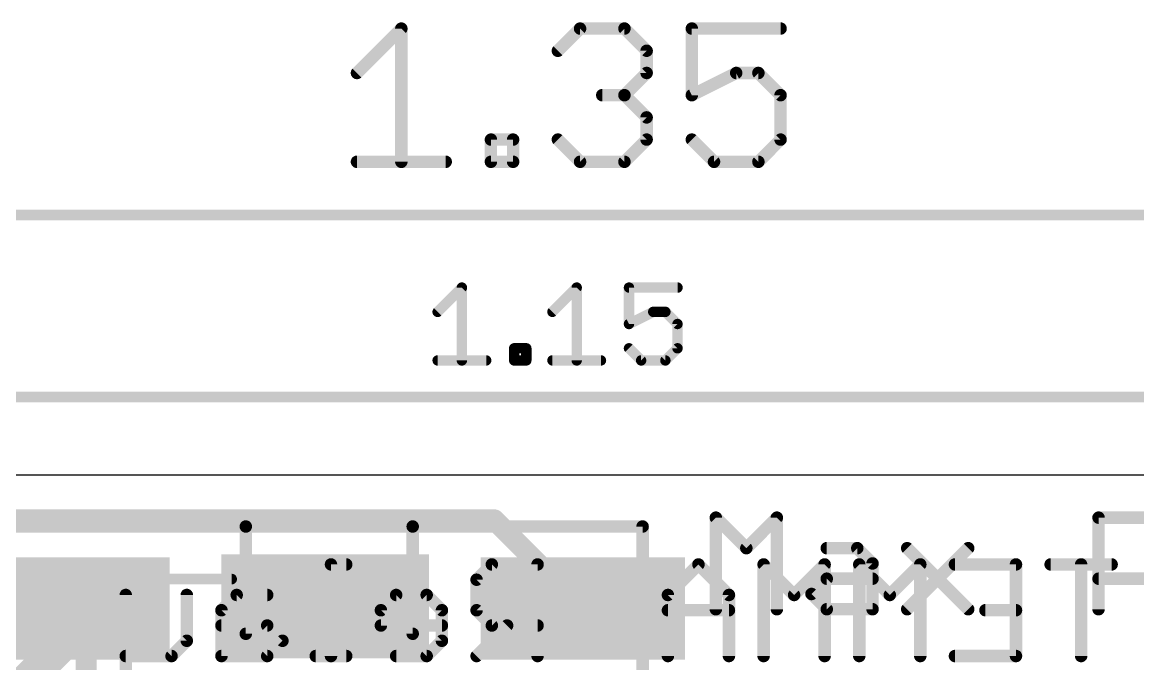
# Model space of a CAD drawing. Extents: x -4.3 to 39.5, y -6.1 to 27.1.
# Drawn here: x 10.65 to 24.28, y 19.29 to 27.12 of the extents above; entities that cross this region are included whole.
import ezdxf

# ---------------------------------------------------------------- set-up
doc = ezdxf.new("R2010")
doc.units = 0
for name, color, linetype in [('1', 12, 'CONTINUOUS'), ('16', 5, 'CONTINUOUS'), ('20', 53, 'CONTINUOUS'), ('21', 40, 'CONTINUOUS'), ('22', 6, 'CONTINUOUS'), ('47', 253, 'CONTINUOUS')]:
    doc.layers.add(name, color=color, linetype=linetype)

# ---------------------------------------------------------------- blocks, each defined once
blk = doc.blocks.new('RECT')
blk.add_solid([(-0.5, -0.5), (0.5, -0.5), (-0.5, 0.5), (0.5, 0.5)])

msp = doc.modelspace()

# ---------------------------------------------------------------- linework, layer by layer
at = {"layer": '1'}
for points, const_width in [([(16.4188, 21.0442), (9.5602, 21.0442)], 0.254), ([(17.501, 19.962), (16.4188, 21.0442)], 0.254), ([(11.201, 19.962), (11.201, 19.583)], 0.4064), ([(11.201, 19.583), (10.16, 18.542)], 0.4064)]:
    msp.add_lwpolyline(points, dxfattribs=dict(at, const_width=const_width))
for points, const_width in [([(16.4637, 21.0891, 1), (16.3739, 20.9993)], 0.127), ([(16.4188, 20.9807, 1), (16.4188, 21.1077)], 0.127), ([(11.3026, 19.962, 1), (11.0994, 19.962)], 0.2032), ([(17.4561, 19.9171, 1), (17.5459, 20.0069)], 0.127), ([(11.2728, 19.5112, 1), (11.1292, 19.6548)], 0.2032), ([(11.0994, 19.583, 1), (11.3026, 19.583)], 0.2032)]:
    msp.add_lwpolyline(points, format="xyb", dxfattribs=dict(at, const_width=const_width))
at = {"layer": '16', "const_width": 0.254}
for points in [[(7.8105, 20.3675), (10.8745, 20.3675)], [(10.8745, 20.3675), (11.43, 19.812)], [(11.43, 19.812), (11.43, 18.669)]]:
    msp.add_lwpolyline(points, dxfattribs=at)
at = {"layer": '16', "const_width": 0.127}
for points in [[(10.9194, 20.4124, 1), (10.8296, 20.3226)], [(10.8745, 20.304, 1), (10.8745, 20.431)], [(11.4935, 19.812, 1), (11.3665, 19.812)], [(11.3851, 19.7671, 1), (11.4749, 19.8569)]]:
    msp.add_lwpolyline(points, format="xyb", dxfattribs=at)
at = {"layer": '20'}
msp.add_line((31.623, 21.59), (2.54, 21.59), dxfattribs=at)
at = {"layer": '21', "const_width": 0.1524}
for points in [[(19.1262, 19.9517), (19.1262, 21.0703)], [(19.1262, 21.0703), (19.4991, 20.6974)], [(19.4991, 20.6974), (19.8719, 21.0703)], [(19.8719, 21.0703), (19.8719, 19.9517)], [(23.8038, 19.9517), (23.8038, 21.0703)], [(23.8038, 21.0703), (24.3631, 21.0703)], [(13.381, 20.962), (10.571, 20.962)], [(15.421, 20.962), (13.381, 20.962)], [(13.381, 19.652), (13.381, 20.962)], [(18.231, 20.962), (15.421, 20.962)], [(15.421, 20.962), (15.421, 19.652)], [(18.231, 5.962), (18.231, 20.962)], [(20.482, 20.6974), (20.8549, 20.6974)], [(20.8549, 20.6974), (21.0413, 20.511)], [(21.465, 20.6974), (22.2107, 19.9517)], [(21.465, 19.9517), (22.2107, 20.6974)], [(21.0413, 20.511), (21.0413, 19.9517)], [(20.2956, 20.1381), (20.482, 20.3246)], [(20.482, 20.3246), (21.0413, 20.3246)], [(24.3631, 20.3246), (23.8038, 20.3246)], [(20.482, 19.9517), (20.2956, 20.1381)], [(21.0413, 19.9517), (20.482, 19.9517)], [(15.421, 19.652), (13.381, 19.652)]]:
    msp.add_lwpolyline(points, dxfattribs=at)
at = {"layer": '21', "const_width": 0.0762}
for points in [[(19.1643, 21.0703, 1), (19.0881, 21.0703)], [(19.1531, 21.0972, 1), (19.0993, 21.0433)], [(19.91, 21.0703, 1), (19.8338, 21.0703)], [(19.8988, 21.0433, 1), (19.845, 21.0972)], [(23.8419, 21.0703, 1), (23.7657, 21.0703)], [(23.8038, 21.1084, 1), (23.8038, 21.0322)], [(13.381, 21.0001, 1), (13.381, 20.9239)], [(13.4191, 20.962, 1), (13.3429, 20.962)], [(13.381, 20.9239, 1), (13.381, 21.0001)], [(15.421, 21.0001, 1), (15.421, 20.9239)], [(15.4591, 20.962, 1), (15.3829, 20.962)], [(15.421, 20.9239, 1), (15.421, 21.0001)], [(18.2691, 20.962, 1), (18.1929, 20.962)], [(18.231, 20.9239, 1), (18.231, 21.0001)], [(19.4721, 20.7243, 1), (19.526, 20.6705)], [(19.4721, 20.6705, 1), (19.526, 20.7243)], [(20.482, 20.7355, 1), (20.482, 20.6593)], [(20.8818, 20.7243, 1), (20.8279, 20.6705)], [(20.8549, 20.6593, 1), (20.8549, 20.7355)], [(21.4919, 20.7243, 1), (21.4381, 20.6705)], [(22.2376, 20.6705, 1), (22.1838, 20.7243)], [(21.0794, 20.511, 1), (21.0032, 20.511)], [(21.0144, 20.484, 1), (21.0682, 20.5379)], [(20.482, 20.3627, 1), (20.482, 20.2865)], [(20.509, 20.2976, 1), (20.4551, 20.3515)], [(21.0413, 20.2865, 1), (21.0413, 20.3627)], [(23.8038, 20.3627, 1), (23.8038, 20.2865)], [(20.3225, 20.1651, 1), (20.2687, 20.1112)], [(20.2687, 20.1651, 1), (20.3225, 20.1112)], [(19.0881, 19.9517, 1), (19.1643, 19.9517)], [(19.8338, 19.9517, 1), (19.91, 19.9517)], [(20.482, 19.9898, 1), (20.482, 19.9136)], [(20.4551, 19.9248, 1), (20.509, 19.9786)], [(21.0032, 19.9517, 1), (21.0794, 19.9517)], [(21.0413, 19.9136, 1), (21.0413, 19.9898)], [(21.4381, 19.9786, 1), (21.4919, 19.9248)], [(22.1838, 19.9248, 1), (22.2376, 19.9786)], [(23.7657, 19.9517, 1), (23.8419, 19.9517)], [(13.381, 19.6901, 1), (13.381, 19.6139)], [(13.3429, 19.652, 1), (13.4191, 19.652)], [(15.3829, 19.652, 1), (15.4591, 19.652)], [(15.421, 19.6139, 1), (15.421, 19.6901)]]:
    msp.add_lwpolyline(points, format="xyb", dxfattribs=at)
at = {"layer": '22', "const_width": 0.1524}
for points in [[(14.6087, 20.4988), (14.4223, 20.4988)], [(14.4223, 20.4988), (14.4223, 19.3802)], [(16.3882, 20.4988), (16.2018, 20.3123)], [(16.9475, 20.4988), (16.3882, 20.4988)], [(16.9475, 19.3802), (16.9475, 20.4988)], [(18.9135, 20.4988), (18.5406, 20.1259)], [(19.2863, 20.1259), (18.9135, 20.4988)], [(20.0829, 20.1259), (19.71, 20.4988)], [(19.71, 20.4988), (19.71, 19.3802)], [(20.4557, 20.4988), (20.0829, 20.1259)], [(20.4557, 19.3802), (20.4557, 20.4988)], [(21.2523, 20.1259), (20.8794, 20.4988)], [(20.8794, 20.4988), (20.8794, 19.3802)], [(21.6251, 20.4988), (21.2523, 20.1259)], [(21.6251, 19.3802), (21.6251, 20.4988)], [(22.0488, 20.4988), (22.7945, 20.4988)], [(22.7945, 20.4988), (22.7945, 19.3802)], [(23.9639, 20.4988), (23.2182, 20.4988)], [(23.5911, 19.3802), (23.5911, 20.4988)], [(16.2018, 20.3123), (16.2018, 19.9395)], [(11.914, 20.1259), (11.914, 19.1938)], [(12.6597, 20.1259), (12.6597, 19.5666)], [(13.2699, 20.1259), (13.0834, 19.9395)], [(13.6427, 20.1259), (13.2699, 20.1259)], [(15.2189, 20.1259), (15.0324, 19.9395)], [(15.5917, 20.1259), (15.2189, 20.1259)], [(15.7781, 19.9395), (15.5917, 20.1259)], [(18.5406, 20.1259), (18.5406, 19.3802)], [(19.2863, 19.3802), (19.2863, 20.1259)], [(13.0834, 19.9395), (13.0834, 19.3802)], [(15.0324, 19.9395), (15.0324, 19.7531)], [(15.7781, 19.5666), (15.7781, 19.9395)], [(16.2018, 19.9395), (16.3882, 19.7531)], [(19.2863, 19.9395), (18.5406, 19.9395)], [(22.7945, 19.9395), (22.4217, 19.9395)], [(13.6427, 19.7531), (13.0834, 19.7531)], [(13.8291, 19.5666), (13.6427, 19.7531)], [(15.0324, 19.7531), (15.7781, 19.7531)], [(16.5747, 19.7531), (16.2018, 19.3802)], [(16.3882, 19.7531), (16.9475, 19.7531)], [(12.6597, 19.5666), (12.4733, 19.3802)], [(13.6427, 19.3802), (13.8291, 19.5666)], [(15.5917, 19.3802), (15.7781, 19.5666)], [(12.4733, 19.3802), (11.914, 19.3802)], [(13.0834, 19.3802), (13.6427, 19.3802)], [(14.6087, 19.3802), (14.2359, 19.3802)], [(15.2189, 19.3802), (15.5917, 19.3802)], [(22.7945, 19.3802), (22.0488, 19.3802)]]:
    msp.add_lwpolyline(points, dxfattribs=at)
at = {"layer": '22', "const_width": 0.0762}
for points in [[(14.4223, 20.5369, 1), (14.4223, 20.4607)], [(14.4604, 20.4988, 1), (14.3842, 20.4988)], [(14.6087, 20.4607, 1), (14.6087, 20.5369)], [(16.3882, 20.5369, 1), (16.3882, 20.4607)], [(16.4152, 20.4718, 1), (16.3613, 20.5257)], [(16.9856, 20.4988, 1), (16.9094, 20.4988)], [(16.9475, 20.4607, 1), (16.9475, 20.5369)], [(18.9404, 20.5257, 1), (18.8865, 20.4718)], [(18.9404, 20.4718, 1), (18.8865, 20.5257)], [(19.737, 20.5257, 1), (19.6831, 20.4718)], [(19.7481, 20.4988, 1), (19.6719, 20.4988)], [(20.4938, 20.4988, 1), (20.4176, 20.4988)], [(20.4827, 20.4718, 1), (20.4288, 20.5257)], [(20.9175, 20.4988, 1), (20.8413, 20.4988)], [(20.9063, 20.5257, 1), (20.8525, 20.4718)], [(21.6632, 20.4988, 1), (21.587, 20.4988)], [(21.6521, 20.4718, 1), (21.5982, 20.5257)], [(22.0488, 20.5369, 1), (22.0488, 20.4607)], [(22.8326, 20.4988, 1), (22.7564, 20.4988)], [(22.7945, 20.4607, 1), (22.7945, 20.5369)], [(23.2182, 20.5369, 1), (23.2182, 20.4607)], [(23.6292, 20.4988, 1), (23.553, 20.4988)], [(23.9639, 20.4607, 1), (23.9639, 20.5369)], [(16.2399, 20.3123, 1), (16.1637, 20.3123)], [(16.1749, 20.3393, 1), (16.2288, 20.2854)], [(11.9521, 20.1259, 1), (11.8759, 20.1259)], [(12.6978, 20.1259, 1), (12.6216, 20.1259)], [(13.2699, 20.164, 1), (13.2699, 20.0878)], [(13.2968, 20.099, 1), (13.2429, 20.1528)], [(13.6427, 20.0878, 1), (13.6427, 20.164)], [(15.2189, 20.164, 1), (15.2189, 20.0878)], [(15.2458, 20.099, 1), (15.1919, 20.1528)], [(15.6186, 20.1528, 1), (15.5648, 20.099)], [(15.5917, 20.0878, 1), (15.5917, 20.164)], [(18.5787, 20.1259, 1), (18.5025, 20.1259)], [(18.5137, 20.1528, 1), (18.5676, 20.099)], [(19.3244, 20.1259, 1), (19.2482, 20.1259)], [(19.2594, 20.099, 1), (19.3133, 20.1528)], [(20.0559, 20.1528, 1), (20.1098, 20.099)], [(20.0559, 20.099, 1), (20.1098, 20.1528)], [(21.2253, 20.1528, 1), (21.2792, 20.099)], [(21.2253, 20.099, 1), (21.2792, 20.1528)], [(13.1215, 19.9395, 1), (13.0453, 19.9395)], [(13.0565, 19.9664, 1), (13.1104, 19.9125)], [(15.0705, 19.9395, 1), (14.9943, 19.9395)], [(15.0055, 19.9664, 1), (15.0594, 19.9125)], [(15.8162, 19.9395, 1), (15.74, 19.9395)], [(15.7512, 19.9125, 1), (15.8051, 19.9664)], [(16.2288, 19.9664, 1), (16.1749, 19.9125)], [(16.1637, 19.9395, 1), (16.2399, 19.9395)], [(18.5406, 19.9776, 1), (18.5406, 19.9014)], [(19.2863, 19.9014, 1), (19.2863, 19.9776)], [(22.4217, 19.9776, 1), (22.4217, 19.9014)], [(22.7945, 19.9014, 1), (22.7945, 19.9776)], [(13.0834, 19.7912, 1), (13.0834, 19.715)], [(13.6696, 19.78, 1), (13.6158, 19.7261)], [(13.6427, 19.715, 1), (13.6427, 19.7912)], [(15.0324, 19.7912, 1), (15.0324, 19.715)], [(14.9943, 19.7531, 1), (15.0705, 19.7531)], [(15.7781, 19.715, 1), (15.7781, 19.7912)], [(16.3882, 19.7912, 1), (16.3882, 19.715)], [(16.3613, 19.7261, 1), (16.4152, 19.78)], [(16.6016, 19.7261, 1), (16.5477, 19.78)], [(16.9475, 19.715, 1), (16.9475, 19.7912)], [(12.6867, 19.5397, 1), (12.6328, 19.5936)], [(13.8561, 19.5397, 1), (13.8022, 19.5936)], [(13.8022, 19.5397, 1), (13.8561, 19.5936)], [(15.8051, 19.5397, 1), (15.7512, 19.5936)], [(12.6216, 19.5666, 1), (12.6978, 19.5666)], [(15.74, 19.5666, 1), (15.8162, 19.5666)], [(11.914, 19.4183, 1), (11.914, 19.3421)], [(12.4464, 19.4071, 1), (12.5003, 19.3533)], [(12.4733, 19.3421, 1), (12.4733, 19.4183)], [(13.0834, 19.4183, 1), (13.0834, 19.3421)], [(13.0453, 19.3802, 1), (13.1215, 19.3802)], [(13.6158, 19.4071, 1), (13.6696, 19.3533)], [(13.6427, 19.3421, 1), (13.6427, 19.4183)], [(14.2359, 19.4183, 1), (14.2359, 19.3421)], [(14.3842, 19.3802, 1), (14.4604, 19.3802)], [(14.6087, 19.3421, 1), (14.6087, 19.4183)], [(15.2189, 19.4183, 1), (15.2189, 19.3421)], [(15.5648, 19.4071, 1), (15.6186, 19.3533)], [(15.5917, 19.3421, 1), (15.5917, 19.4183)], [(16.1749, 19.4071, 1), (16.2288, 19.3533)], [(16.9094, 19.3802, 1), (16.9856, 19.3802)], [(18.5025, 19.3802, 1), (18.5787, 19.3802)], [(19.2482, 19.3802, 1), (19.3244, 19.3802)], [(19.6719, 19.3802, 1), (19.7481, 19.3802)], [(20.4176, 19.3802, 1), (20.4938, 19.3802)], [(20.8413, 19.3802, 1), (20.9175, 19.3802)], [(21.587, 19.3802, 1), (21.6632, 19.3802)], [(22.0488, 19.4183, 1), (22.0488, 19.3421)], [(22.7564, 19.3802, 1), (22.8326, 19.3802)], [(22.7945, 19.3421, 1), (22.7945, 19.4183)], [(23.553, 19.3802, 1), (23.6292, 19.3802)]]:
    msp.add_lwpolyline(points, format="xyb", dxfattribs=at)
at = {"layer": '47'}
for points, const_width in [([(14.7398, 26.5004), (15.2821, 27.0427)], 0.1524), ([(15.2821, 27.0427), (15.2821, 25.4157)], 0.1524), ([(17.1955, 26.7715), (17.4667, 27.0427)], 0.1524), ([(17.4667, 27.0427), (18.009, 27.0427)], 0.1524), ([(18.009, 27.0427), (18.2802, 26.7715)], 0.1524), ([(19.9174, 27.0427), (18.8327, 27.0427)], 0.1524), ([(18.8327, 27.0427), (18.8327, 26.2292)], 0.1524), ([(18.2802, 26.7715), (18.2802, 26.5004)], 0.1524), ([(18.2802, 26.5004), (18.009, 26.2292)], 0.1524), ([(18.8327, 26.2292), (19.375, 26.5004)], 0.1524), ([(19.375, 26.5004), (19.6462, 26.5004)], 0.1524), ([(19.6462, 26.5004), (19.9174, 26.2292)], 0.1524), ([(18.009, 26.2292), (17.7379, 26.2292)], 0.1524), ([(18.009, 26.2292), (18.2802, 25.958)], 0.1524), ([(19.9174, 26.2292), (19.9174, 25.6869)], 0.1524), ([(18.2802, 25.958), (18.2802, 25.6869)], 0.1524), ([(16.377, 25.4157), (16.377, 25.6869)], 0.1524), ([(16.377, 25.6869), (16.6481, 25.6869)], 0.1524), ([(16.6481, 25.6869), (16.6481, 25.4157)], 0.1524), ([(17.4667, 25.4157), (17.1955, 25.6869)], 0.1524), ([(18.2802, 25.6869), (18.009, 25.4157)], 0.1524), ([(19.1039, 25.4157), (18.8327, 25.6869)], 0.1524), ([(19.9174, 25.6869), (19.6462, 25.4157)], 0.1524), ([(14.7398, 25.4157), (15.8245, 25.4157)], 0.1524), ([(16.6481, 25.4157), (16.377, 25.4157)], 0.1524), ([(18.009, 25.4157), (17.4667, 25.4157)], 0.1524), ([(19.6462, 25.4157), (19.1039, 25.4157)], 0.1524), ([(0.065, 24.765), (34.225, 24.765)], 0.13), ([(15.7258, 23.5832), (16.0224, 23.8798)], 0.127), ([(16.0224, 23.8798), (16.0224, 22.99)], 0.127), ([(17.1291, 23.5832), (17.4257, 23.8798)], 0.127), ([(17.4257, 23.8798), (17.4257, 22.99)], 0.127), ([(18.6578, 23.8798), (18.0646, 23.8798)], 0.127), ([(18.0646, 23.8798), (18.0646, 23.4349)], 0.127), ([(18.0646, 23.4349), (18.3612, 23.5832)], 0.127), ([(18.3612, 23.5832), (18.5095, 23.5832)], 0.127), ([(18.5095, 23.5832), (18.6578, 23.4349)], 0.127), ([(18.6578, 23.4349), (18.6578, 23.1383)], 0.127), ([(16.6613, 22.99), (16.6613, 23.1383)], 0.127), ([(16.6613, 23.1383), (16.8096, 23.1383)], 0.127), ([(16.8096, 23.1383), (16.8096, 22.99)], 0.127), ([(18.2129, 22.99), (18.0646, 23.1383)], 0.127), ([(18.6578, 23.1383), (18.5095, 22.99)], 0.127), ([(15.7258, 22.99), (16.319, 22.99)], 0.127), ([(16.8096, 22.99), (16.6613, 22.99)], 0.127), ([(17.1291, 22.99), (17.7222, 22.99)], 0.127), ([(18.5095, 22.99), (18.2129, 22.99)], 0.127), ([(2.605, 22.5425), (31.558, 22.5425)], 0.13), ([(13.208, 20.32), (-4.236, 20.32)], 0.13)]:
    msp.add_lwpolyline(points, dxfattribs=dict(at, const_width=const_width))
for points, const_width in [([(15.3202, 27.0427, 1), (15.244, 27.0427)], 0.0762), ([(15.3091, 27.0157, 1), (15.2552, 27.0696)], 0.0762), ([(17.4667, 27.0808, 1), (17.4667, 27.0046)], 0.0762), ([(17.4936, 27.0157, 1), (17.4398, 27.0696)], 0.0762), ([(18.036, 27.0696, 1), (17.9821, 27.0157)], 0.0762), ([(18.009, 27.0046, 1), (18.009, 27.0808)], 0.0762), ([(18.8327, 27.0808, 1), (18.8327, 27.0046)], 0.0762), ([(18.8708, 27.0427, 1), (18.7946, 27.0427)], 0.0762), ([(19.9174, 27.0046, 1), (19.9174, 27.0808)], 0.0762), ([(17.1686, 26.7985, 1), (17.2225, 26.7446)], 0.0762), ([(18.3183, 26.7715, 1), (18.2421, 26.7715)], 0.0762), ([(18.2533, 26.7446, 1), (18.3071, 26.7985)], 0.0762), ([(14.7129, 26.5273, 1), (14.7668, 26.4734)], 0.0762), ([(18.2421, 26.5004, 1), (18.3183, 26.5004)], 0.0762), ([(18.3071, 26.4734, 1), (18.2533, 26.5273)], 0.0762), ([(19.375, 26.5385, 1), (19.375, 26.4623)], 0.0762), ([(19.3921, 26.4663, 1), (19.358, 26.5344)], 0.0762), ([(19.6731, 26.5273, 1), (19.6193, 26.4734)], 0.0762), ([(19.6462, 26.4623, 1), (19.6462, 26.5385)], 0.0762), ([(17.7379, 26.2673, 1), (17.7379, 26.1911)], 0.0762), ([(18.036, 26.2561, 1), (17.9821, 26.2023)], 0.0762), ([(17.9821, 26.2561, 1), (18.036, 26.2023)], 0.0762), ([(18.009, 26.1911, 1), (18.009, 26.2673)], 0.0762), ([(18.8157, 26.2633, 1), (18.8497, 26.1951)], 0.0762), ([(18.7946, 26.2292, 1), (18.8708, 26.2292)], 0.0762), ([(19.9555, 26.2292, 1), (19.8793, 26.2292)], 0.0762), ([(19.8904, 26.2023, 1), (19.9443, 26.2561)], 0.0762), ([(18.3183, 25.958, 1), (18.2421, 25.958)], 0.0762), ([(18.2533, 25.9311, 1), (18.3071, 25.985)], 0.0762), ([(16.4151, 25.6869, 1), (16.3389, 25.6869)], 0.0762), ([(16.377, 25.725, 1), (16.377, 25.6488)], 0.0762), ([(16.6862, 25.6869, 1), (16.61, 25.6869)], 0.0762), ([(16.6481, 25.6488, 1), (16.6481, 25.725)], 0.0762), ([(17.2225, 25.7138, 1), (17.1686, 25.6599)], 0.0762), ([(18.2421, 25.6869, 1), (18.3183, 25.6869)], 0.0762), ([(18.3071, 25.6599, 1), (18.2533, 25.7138)], 0.0762), ([(18.8596, 25.7138, 1), (18.8058, 25.6599)], 0.0762), ([(19.8793, 25.6869, 1), (19.9555, 25.6869)], 0.0762), ([(19.9443, 25.6599, 1), (19.8904, 25.7138)], 0.0762), ([(14.7398, 25.4538, 1), (14.7398, 25.3776)], 0.0762), ([(15.244, 25.4157, 1), (15.3202, 25.4157)], 0.0762), ([(15.8245, 25.3776, 1), (15.8245, 25.4538)], 0.0762), ([(16.377, 25.4538, 1), (16.377, 25.3776)], 0.0762), ([(16.3389, 25.4157, 1), (16.4151, 25.4157)], 0.0762), ([(16.61, 25.4157, 1), (16.6862, 25.4157)], 0.0762), ([(16.6481, 25.3776, 1), (16.6481, 25.4538)], 0.0762), ([(17.4667, 25.4538, 1), (17.4667, 25.3776)], 0.0762), ([(17.4398, 25.3888, 1), (17.4936, 25.4426)], 0.0762), ([(17.9821, 25.4426, 1), (18.036, 25.3888)], 0.0762), ([(18.009, 25.3776, 1), (18.009, 25.4538)], 0.0762), ([(19.1039, 25.4538, 1), (19.1039, 25.3776)], 0.0762), ([(19.0769, 25.3888, 1), (19.1308, 25.4426)], 0.0762), ([(19.6193, 25.4426, 1), (19.6731, 25.3888)], 0.0762), ([(19.6462, 25.3776, 1), (19.6462, 25.4538)], 0.0762), ([(16.0541, 23.8798, 1), (15.9906, 23.8798)], 0.0635), ([(16.0448, 23.8573, 1), (15.9999, 23.9022)], 0.0635), ([(17.4574, 23.8798, 1), (17.3939, 23.8798)], 0.0635), ([(17.4481, 23.8573, 1), (17.4032, 23.9022)], 0.0635), ([(18.0646, 23.9115, 1), (18.0646, 23.848)], 0.0635), ([(18.0963, 23.8798, 1), (18.0328, 23.8798)], 0.0635), ([(18.6578, 23.848, 1), (18.6578, 23.9115)], 0.0635), ([(15.7033, 23.6056, 1), (15.7482, 23.5607)], 0.0635), ([(17.1066, 23.6056, 1), (17.1515, 23.5607)], 0.0635), ([(18.3612, 23.6149, 1), (18.3612, 23.5514)], 0.0635), ([(18.3754, 23.5548, 1), (18.347, 23.6116)], 0.0635), ([(18.5319, 23.6056, 1), (18.487, 23.5607)], 0.0635), ([(18.5095, 23.5514, 1), (18.5095, 23.6149)], 0.0635), ([(18.0504, 23.4633, 1), (18.0788, 23.4065)], 0.0635), ([(18.0328, 23.4349, 1), (18.0963, 23.4349)], 0.0635), ([(18.6895, 23.4349, 1), (18.626, 23.4349)], 0.0635), ([(18.6353, 23.4124, 1), (18.6802, 23.4573)], 0.0635), ([(16.6931, 23.1383, 1), (16.6296, 23.1383)], 0.0635), ([(16.6613, 23.17, 1), (16.6613, 23.1065)], 0.0635), ([(16.8413, 23.1383, 1), (16.7778, 23.1383)], 0.0635), ([(16.8096, 23.1065, 1), (16.8096, 23.17)], 0.0635), ([(18.087, 23.1607, 1), (18.0421, 23.1158)], 0.0635), ([(18.6802, 23.1158, 1), (18.6353, 23.1607)], 0.0635), ([(15.7258, 23.0218, 1), (15.7258, 22.9583)], 0.0635), ([(16.319, 22.9583, 1), (16.319, 23.0218)], 0.0635), ([(16.6613, 23.0218, 1), (16.6613, 22.9583)], 0.0635), ([(16.8096, 22.9583, 1), (16.8096, 23.0218)], 0.0635), ([(17.1291, 23.0218, 1), (17.1291, 22.9583)], 0.0635), ([(17.7222, 22.9583, 1), (17.7222, 23.0218)], 0.0635), ([(18.2129, 23.0218, 1), (18.2129, 22.9583)], 0.0635), ([(18.1904, 22.9675, 1), (18.2353, 23.0125)], 0.0635), ([(18.487, 23.0125, 1), (18.5319, 22.9675)], 0.0635), ([(18.5095, 22.9583, 1), (18.5095, 23.0218)], 0.0635), ([(18.626, 23.1383, 1), (18.6895, 23.1383)], 0.0635), ([(15.9906, 22.99, 1), (16.0541, 22.99)], 0.0635), ([(16.6296, 22.99, 1), (16.6931, 22.99)], 0.0635), ([(16.7778, 22.99, 1), (16.8413, 22.99)], 0.0635), ([(17.3939, 22.99, 1), (17.4574, 22.99)], 0.0635), ([(13.208, 20.2875, 1), (13.208, 20.3525)], 0.065)]:
    msp.add_lwpolyline(points, format="xyb", dxfattribs=dict(at, const_width=const_width))

# ---------------------------------------------------------------- block references
at = {"layer": '1', "xscale": 1.25, "yscale": 2.5, "rotation": 270}
for p in [(11.201, 19.962), (17.501, 19.962)]:
    msp.add_blockref('RECT', p, dxfattribs=at)
at = {"layer": '21', "xscale": 1.27, "yscale": 2.54, "rotation": 270}
msp.add_blockref('RECT', (14.351, 19.987), dxfattribs=at)

doc.saveas('drawing.dxf')
